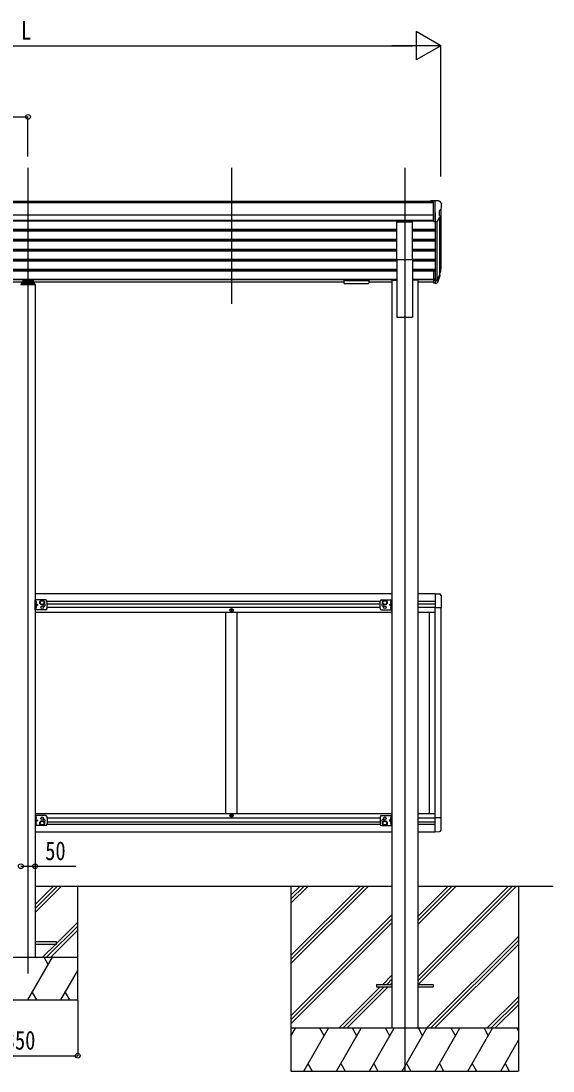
# Model space of a CAD drawing. Units: millimetres, scale not verified. Extents: x -10512 to 10512, y -7425 to 7425.
# Drawn here: x -560 to 1311, y -4346 to -656 of the extents above; entities that cross this region are included whole.
import ezdxf
from ezdxf.enums import TextEntityAlignment as Align

# ---------------------------------------------------------------- set-up
doc = ezdxf.new("R2010")
doc.units = ezdxf.units.MM
doc.header["$LTSCALE"] = 30
for name, color, linetype in [('0-3_YKK_12', 2, 'Continuous'), ('0-4_YKK_13', 4, 'Continuous'), ('0-5_YKK_A1', 4, 'Continuous'), ('0-6_YKK_D', 6, 'Continuous')]:
    doc.layers.add(name, color=color, linetype=linetype)
doc.styles.add('ＭＳ ゴシック', font='')
doc.styles.get('ＭＳ ゴシック').set_extended_font_data('MS Gothic')

msp = doc.modelspace()

# ---------------------------------------------------------------- linework, layer by layer
at = {"layer": '0-3_YKK_12'}
for p, q in [((-535.33, -1171.93), (-535.33, -1649.45)), ((180.67, -1171.93), (180.67, -1649.45)), ((-535.33, -1576.35), (-535.33, -4003.2))]:
    msp.add_line(p, q, dxfattribs=at)
msp.add_lwpolyline([(789.67, -1171.93), (789.67, -4096.34), (789.67, -4346.34)], dxfattribs=at)
at = {"layer": '0-4_YKK_13'}
for p, q in [((890.17, -1288.32), (880.17, -1288.41)), ((880.17, -1289.92), (880.17, -1288.41)), ((890.17, -1360.3), (890.17, -1288.32)), ((908.67, -1288.32), (890.17, -1288.32)), ((896.67, -1361.3), (896.67, -1288.32)), ((908.67, -1288.32), (911, -1288.46)), ((911.76, -1288.89), (915.83, -1294.7)), ((910.67, -1322.83), (910.67, -1339.11)), ((916.14, -1319.5), (910.82, -1322.57)), ((918.67, -1297.69), (918.67, -1298.32)), ((817.17, -1493.77), (817.17, -1361.97)), ((890.17, -1360.3), (896.67, -1360.3)), ((896.67, -1361.3), (901.88, -1360.99)), ((904.29, -1359.49), (913.3, -1343.9)), ((762.17, -1493.77), (817.17, -1493.77)), ((890.17, -1534.71), (890.17, -1576.08)), ((896.67, -1522.04), (896.67, -1576.82)), ((914.97, -1534.85), (911.7, -1541.92)), ((915.58, -1536.23), (911.7, -1544.18)), ((913.26, -1547.51), (912.92, -1551.91)), ((-509.83, -1583.34), (-560.83, -1583.34)), ((-511.33, -1580.34), (-559.33, -1580.34)), ((-557.83, -1575.87), (-557.83, -1580.34)), ((-555.33, -1573.3), (-553.83, -1573.3)), ((-555.33, -1575.82), (-555.33, -1580.34)), ((-555.33, -1575.82), (-553.83, -1575.82)), ((-555.33, -1577.71), (-515.33, -1577.71)), ((-516.83, -1567.39), (-553.83, -1567.39)), ((-553.83, -1567.39), (-553.83, -1575.82)), ((-553.83, -1569.87), (-516.83, -1569.87)), ((-551.23, -1572.31), (-551.23, -1572.79)), ((-547.78, -1574.19), (-547.78, -1574.53)), ((-545.82, -1573.87), (-545.82, -1574.2)), ((-545.33, -1572.96), (-545.33, -1575.64)), ((-544.84, -1573.87), (-544.84, -1574.2)), ((-542.88, -1574.53), (-542.88, -1574.19)), ((-539.43, -1572.31), (-539.43, -1572.79)), ((-531.23, -1572.31), (-531.23, -1572.79)), ((-527.78, -1574.19), (-527.78, -1574.53)), ((-525.82, -1573.87), (-525.82, -1574.2)), ((-525.33, -1572.96), (-525.33, -1575.64)), ((-524.84, -1573.87), (-524.84, -1574.2)), ((-522.88, -1574.53), (-522.88, -1574.19)), ((-519.43, -1572.31), (-519.43, -1572.79)), ((-516.83, -1567.39), (-516.83, -1575.82)), ((-516.83, -1573.3), (-515.33, -1573.3)), ((-516.83, -1575.82), (-515.33, -1575.82)), ((-515.33, -1575.82), (-515.33, -1580.34)), ((-512.83, -1580.34), (-512.83, -1575.87)), ((-509.83, -1581.84), (-509.83, -1583.34)), ((575.67, -1566.62), (575.67, -1577.38)), ((575.67, -1566.82), (575.67, -1568.36)), ((577.67, -1565.96), (660.67, -1565.96)), ((577.67, -1568.14), (660.67, -1568.14)), ((577.67, -1578.05), (660.67, -1578.05)), ((662.67, -1566.62), (662.67, -1577.38)), ((890.17, -1562.18), (896.67, -1562.18)), ((890.17, -1567.05), (896.67, -1567.05)), ((890.17, -1576.08), (896.67, -1576.08)), ((896.67, -1567.07), (901.8, -1567.07)), ((896.67, -1568.88), (901.52, -1568.88)), ((896.67, -1576.82), (901.52, -1576.82)), ((903.1, -1566.4), (910.86, -1550.99)), ((912.31, -1551.35), (904.11, -1567.53)), ((912.92, -1551.91), (904.11, -1575.46)), ((-510.33, -2725.84), (-510.33, -2690.84)), ((-473.33, -2690.84), (-510.33, -2690.84)), ((-507.83, -2725.84), (-507.83, -2690.84)), ((707.47, -2690.84), (744.47, -2690.84)), ((741.97, -2725.84), (741.97, -2690.84)), ((744.47, -2725.84), (744.47, -2690.84)), ((896.67, -2668.84), (911.96, -2669.64)), ((896.67, -2668.84), (896.67, -2718.03)), ((917.17, -2675.13), (917.17, -2718.03)), ((-473.33, -2725.84), (-510.33, -2725.84)), ((-507.81, -2698.19), (-508.41, -2699.34)), ((-507.81, -2700.48), (-508.41, -2699.34)), ((-507.81, -2716.19), (-508.41, -2717.34)), ((-507.81, -2718.48), (-508.41, -2717.34)), ((-507.83, -2694.64), (-507.54, -2694.64)), ((-507.83, -2694.64), (-507.83, -2704.04)), ((-507.54, -2704.04), (-507.83, -2704.04)), ((-507.83, -2708.34), (-500.83, -2708.34)), ((-507.54, -2712.64), (-507.83, -2712.64)), ((-507.83, -2722.04), (-507.83, -2712.64)), ((-507.83, -2722.04), (-507.54, -2722.04)), ((-505.72, -2697.19), (-507.74, -2698.19)), ((-505.72, -2701.49), (-507.74, -2700.48)), ((-505.72, -2715.19), (-507.74, -2716.19)), ((-505.72, -2719.49), (-507.74, -2718.48)), ((-507.54, -2694.64), (-507.54, -2704.04)), ((-507.54, -2722.04), (-507.54, -2712.64)), ((-468.33, -2720.84), (-468.33, -2695.84)), ((182.17, -2727.34), (183.17, -2727.34)), ((702.47, -2720.84), (702.47, -2695.84)), ((707.47, -2725.84), (744.47, -2725.84)), ((741.97, -2708.34), (734.97, -2708.34)), ((739.86, -2697.19), (741.88, -2698.19)), ((739.86, -2701.49), (741.88, -2700.48)), ((739.86, -2715.19), (741.88, -2716.19)), ((739.86, -2719.49), (741.88, -2718.48)), ((741.97, -2694.64), (741.68, -2694.64)), ((741.68, -2694.64), (741.68, -2704.04)), ((741.68, -2704.04), (741.97, -2704.04)), ((741.68, -2712.64), (741.97, -2712.64)), ((741.68, -2722.04), (741.68, -2712.64)), ((741.97, -2722.04), (741.68, -2722.04)), ((741.95, -2698.19), (742.55, -2699.34)), ((741.95, -2700.48), (742.55, -2699.34)), ((741.95, -2716.19), (742.55, -2717.34)), ((741.95, -2718.48), (742.55, -2717.34)), ((741.97, -2694.64), (741.97, -2704.04)), ((741.97, -2722.04), (741.97, -2712.64)), ((917.17, -2718.03), (896.67, -2718.03)), ((-510.33, -3448.84), (-510.33, -3483.84)), ((-473.33, -3448.84), (-510.33, -3448.84)), ((-507.81, -3456.19), (-508.41, -3457.34)), ((-507.81, -3458.48), (-508.41, -3457.34)), ((-507.83, -3448.84), (-507.83, -3483.84)), ((-507.83, -3452.64), (-507.54, -3452.64)), ((-507.83, -3452.64), (-507.83, -3462.04)), ((-507.54, -3462.04), (-507.83, -3462.04)), ((-507.83, -3466.34), (-500.83, -3466.34)), ((-505.72, -3455.19), (-507.74, -3456.19)), ((-505.72, -3459.49), (-507.74, -3458.48)), ((-507.54, -3452.64), (-507.54, -3462.04)), ((-468.33, -3453.84), (-468.33, -3478.84)), ((182.17, -3447.34), (183.17, -3447.34)), ((702.47, -3453.84), (702.47, -3478.84)), ((707.47, -3448.84), (744.47, -3448.84)), ((741.97, -3466.34), (734.97, -3466.34)), ((739.86, -3455.19), (741.88, -3456.19)), ((739.86, -3459.49), (741.88, -3458.48)), ((741.97, -3452.64), (741.68, -3452.64)), ((741.68, -3452.64), (741.68, -3462.04)), ((741.68, -3462.04), (741.97, -3462.04)), ((741.95, -3456.19), (742.55, -3457.34)), ((741.95, -3458.48), (742.55, -3457.34)), ((741.97, -3448.84), (741.97, -3483.84)), ((741.97, -3452.64), (741.97, -3462.04)), ((744.47, -3448.84), (744.47, -3483.84)), ((917.17, -3456.65), (896.67, -3456.65)), ((896.67, -3505.84), (896.67, -3456.65)), ((917.17, -3499.54), (917.17, -3456.65)), ((-473.33, -3483.84), (-510.33, -3483.84)), ((-507.81, -3474.19), (-508.41, -3475.34)), ((-507.81, -3476.48), (-508.41, -3475.34)), ((-507.54, -3470.64), (-507.83, -3470.64)), ((-507.83, -3480.04), (-507.83, -3470.64)), ((-507.83, -3480.04), (-507.54, -3480.04)), ((-505.72, -3473.19), (-507.74, -3474.19)), ((-505.72, -3477.49), (-507.74, -3476.48)), ((-507.54, -3480.04), (-507.54, -3470.64)), ((707.47, -3483.84), (744.47, -3483.84)), ((739.86, -3473.19), (741.88, -3474.19)), ((739.86, -3477.49), (741.88, -3476.48)), ((741.68, -3470.64), (741.97, -3470.64)), ((741.68, -3480.04), (741.68, -3470.64)), ((741.97, -3480.04), (741.68, -3480.04)), ((741.95, -3474.19), (742.55, -3475.34)), ((741.95, -3476.48), (742.55, -3475.34)), ((741.97, -3480.04), (741.97, -3470.64)), ((896.67, -3505.84), (911.96, -3505.04)), ((-510.33, -3900.34), (-435.33, -3900.34)), ((689.67, -4041.84), (689.67, -4050.84)), ((689.67, -4041.84), (744.47, -4041.84)), ((689.67, -4050.84), (744.47, -4050.84)), ((834.87, -4041.84), (889.67, -4041.84)), ((834.87, -4050.84), (889.67, -4050.84)), ((889.67, -4041.84), (889.67, -4050.84))]:
    msp.add_line(p, q, dxfattribs=at)
for points in [[(762.17, -1493.77), (762.17, -1361.97), (817.17, -1361.97)], [(-546.8, -1574.43), (-546.61, -1574.45), (-546.53, -1574.46), (-546.43, -1574.46), (-546.26, -1574.45), (-546.11, -1574.42), (-545.99, -1574.38), (-545.89, -1574.33), (-545.84, -1574.27)], [(-544.82, -1574.27), (-544.77, -1574.33), (-544.67, -1574.38), (-544.55, -1574.42), (-544.4, -1574.45), (-544.24, -1574.46), (-544.13, -1574.46), (-544.05, -1574.45), (-543.86, -1574.43)], [(-526.8, -1574.43), (-526.61, -1574.45), (-526.53, -1574.46), (-526.43, -1574.46), (-526.26, -1574.45), (-526.11, -1574.42), (-525.99, -1574.38), (-525.89, -1574.33), (-525.84, -1574.27)], [(-524.82, -1574.27), (-524.77, -1574.33), (-524.67, -1574.38), (-524.55, -1574.42), (-524.4, -1574.45), (-524.24, -1574.46), (-524.13, -1574.46), (-524.05, -1574.45), (-523.86, -1574.43)], [(575.67, -1566.62), (575.71, -1566.43), (575.79, -1566.29), (575.89, -1566.2), (575.99, -1566.14), (576.11, -1566.09), (576.4, -1566.03), (576.89, -1565.98), (577.44, -1565.96), (577.67, -1565.96)], [(575.67, -1577.38), (575.71, -1577.58), (575.79, -1577.72), (575.89, -1577.81), (575.99, -1577.87), (576.11, -1577.92), (576.4, -1577.98), (576.89, -1578.02), (577.44, -1578.05), (577.67, -1578.05)], [(660.67, -1565.96), (661.02, -1565.96), (661.55, -1565.99), (662, -1566.04), (662.31, -1566.12), (662.48, -1566.22), (662.59, -1566.35), (662.66, -1566.53), (662.67, -1566.62)], [(660.67, -1578.05), (661.02, -1578.04), (661.55, -1578.02), (662, -1577.97), (662.31, -1577.89), (662.48, -1577.79), (662.59, -1577.65), (662.66, -1577.47), (662.67, -1577.38)], [(-507.23, -2712.91), (-500.83, -2708.34), (-507.23, -2703.76)], [(179.17, -2726.34), (178.17, -2726.34), (178.17, -2727.34), (179.17, -2727.34)], [(181.17, -2725.34), (181.17, -2724.34), (180.17, -2724.34), (180.17, -2725.34)], [(180.17, -2728.34), (180.17, -2729.34), (181.17, -2729.34), (181.17, -2728.34)], [(183.17, -2727.34), (183.17, -2726.34), (182.17, -2726.34)], [(741.37, -2712.91), (734.97, -2708.34), (741.37, -2703.76)], [(-507.23, -3461.77), (-500.83, -3466.34), (-507.23, -3470.91)], [(179.17, -3448.34), (178.17, -3448.34), (178.17, -3447.34), (179.17, -3447.34)], [(180.17, -3446.34), (180.17, -3445.34), (181.17, -3445.34), (181.17, -3446.34)], [(181.17, -3449.34), (181.17, -3450.34), (180.17, -3450.34), (180.17, -3449.34)], [(183.17, -3447.34), (183.17, -3448.34), (182.17, -3448.34)], [(741.37, -3461.77), (734.97, -3466.34), (741.37, -3470.91)], [(-435.33, -3900.34), (-435.33, -3892.34), (-510.33, -3892.34)]]:
    msp.add_lwpolyline(points, dxfattribs=at)
for points in [[(-485.33, -2692.33), (-491.83, -2696.09), (-491.83, -2703.59), (-485.33, -2707.34), (-478.83, -2703.59), (-478.83, -2696.09)], [(719.47, -2692.33), (725.97, -2696.09), (725.97, -2703.59), (719.47, -2707.34), (712.97, -2703.59), (712.97, -2696.09)], [(-485.33, -3482.34), (-491.83, -3478.59), (-491.83, -3471.09), (-485.33, -3467.33), (-478.83, -3471.09), (-478.83, -3478.59)], [(719.47, -3482.34), (725.97, -3478.59), (725.97, -3471.09), (719.47, -3467.33), (712.97, -3471.09), (712.97, -3478.59)]]:
    msp.add_lwpolyline(points, close=True, dxfattribs=at)
for centre, radius in [((-485.33, -2699.84), 8.5), ((-485.33, -2699.84), 7.5), ((-485.33, -2699.84), 6.5), ((719.47, -2699.84), 8.5), ((719.47, -2699.84), 7.5), ((719.47, -2699.84), 6.5), ((-485.33, -2716.84), 4.25), ((180.67, -2726.84), 5.9), ((719.47, -2716.84), 4.25), ((-485.33, -3474.84), 8.5), ((-485.33, -3474.84), 7.5), ((-485.33, -3474.84), 6.5), ((-485.33, -3457.84), 4.25), ((180.67, -3447.84), 5.9), ((719.47, -3474.84), 8.5), ((719.47, -3474.84), 7.5), ((719.47, -3474.84), 6.5), ((719.47, -3457.84), 4.25)]:
    msp.add_circle(centre, radius, dxfattribs=at)
for centre, radius, start, end in [((910.94, -1289.46), 1, 35, 86.5), ((910.97, -1322.83), 0.3, 120, 180), ((915.67, -1297.69), 3, 0, 87), ((911.77, -1315.13), 6.18, 315.00103, 354.2965), ((716.67, -1298.32), 202, 355.05096, 0), ((901.7, -1357.99), 3, 273.5, 330), ((910.97, -1339.11), 0.3, 180, 265.2833), ((910.7, -1342.4), 3, 330, 85.2833), ((886.08, -1525.36), 30.41, 341.80266, 352.8448), ((887.49, -1527.12), 29.53, 342.01856, 353.49194), ((-559.33, -1581.84), 1.5, 90, 180), ((-511.33, -1581.84), 1.5, 0, 90), ((-473.33, -2695.84), 5, 0, 90), ((707.47, -2695.84), 5, 90, 180), ((911.67, -2675.13), 5.5, 0, 87), ((-511.43, -2699.34), 6.1, 309.60193, 50.39807), ((-511.43, -2717.34), 6.1, 309.60193, 50.39807), ((-478.33, -2708.34), 4.25, 173.70569, 85.23923), ((-473.33, -2720.84), 5, 270, 0), ((179.17, -2725.34), 1, 270, 0), ((179.17, -2728.34), 1, 0, 90), ((182.17, -2725.34), 1, 180, 270), ((182.17, -2728.34), 1, 90, 180), ((707.47, -2720.84), 5, 180, 270), ((712.47, -2708.34), 4.25, 94.76077, 6.29431), ((745.57, -2699.34), 6.1, 129.60193, 230.39807), ((745.57, -2717.34), 6.1, 129.60193, 230.39807), ((-511.43, -3457.34), 6.1, 309.60193, 50.39807), ((-478.33, -3466.34), 4.25, 274.76077, 186.29431), ((-473.33, -3453.84), 5, 0, 90), ((179.17, -3446.34), 1, 270, 0), ((179.17, -3449.34), 1, 0, 90), ((182.17, -3446.34), 1, 180, 270), ((182.17, -3449.34), 1, 90, 180), ((707.47, -3453.84), 5, 90, 180), ((712.47, -3466.34), 4.25, 353.70569, 265.23923), ((745.57, -3457.34), 6.1, 129.60193, 230.39807), ((-511.43, -3475.34), 6.1, 309.60193, 50.39807), ((-473.33, -3478.84), 5, 270, 0), ((707.47, -3478.84), 5, 180, 270), ((745.57, -3475.34), 6.1, 129.60193, 230.39807), ((911.67, -3499.54), 5.5, 273, 0)]:
    msp.add_arc(centre, radius, start, end, dxfattribs=at)
for centre, major_axis, ratio, start_param, end_param in [((826.75, -1527.45), (88.05, 0), 0.90356, 5.9828017, 6.0168888), ((911.96, -1547.51), (-1.3, 0), 0.90356, 2.9359903, 4.9130961), ((826.04, -1531.32), (89.07, 0), 0.90356, 6.0316505, 6.077583), ((828.81, -1520.87), (-87.93, 4.42), 0.541684, 3.060334, 3.2172517), ((828.02, -1527.55), (89.06, 1.43), 0.57596, 6.1985533, 6.3701348), ((-555.33, -1575.87), (0, 2.57), 0.97237, 6.2831853, 7.8539816), ((-545.33, -1572.31), (5.9, 0), 0.342073, 0, 3.1415927), ((-545.33, -1567.02), (8.02, 0), 0.939674, 4.4018361, 4.5279947), ((-545.33, -1567.36), (8.02, 0), 0.939674, 4.4018361, 4.5279947), ((-545.33, -1566.35), (8.02, 0), 0.939674, 4.6512338, 4.7735441), ((-545.33, -1567.02), (-8.02, 0), 0.939674, 1.7551906, 1.8813492), ((-545.33, -1567.36), (-8.02, 0), 0.939674, 1.7551906, 1.8813492), ((-525.33, -1572.31), (5.9, 0), 0.342073, 0, 3.1415927), ((-525.33, -1567.02), (8.02, 0), 0.939674, 4.4018361, 4.5279947), ((-525.33, -1567.36), (8.02, 0), 0.939674, 4.4018361, 4.5279947), ((-525.33, -1566.35), (8.02, 0), 0.939674, 4.6512338, 4.7735441), ((-525.33, -1567.02), (-8.02, 0), 0.939674, 1.7551906, 1.8813492), ((-525.33, -1567.36), (-8.02, 0), 0.939674, 1.7551906, 1.8813492), ((-515.33, -1575.87), (0, 2.57), 0.97237, 4.712389, 6.2831853), ((577.67, -1568.36), (2, 0), 0.109601, 1.5707963, 3.1415927), ((660.67, -1568.36), (2, 0), 0.109601, 0, 1.5707963), ((901.52, -1566.17), (3, 0), 0.90356, 4.712389, 5.7595865), ((901.52, -1574.11), (-3, 0), 0.90356, 1.5707963, 2.6179939), ((901.8, -1565.72), (1.5, 0), 0.90356, 4.712389, 5.7595865)]:
    msp.add_ellipse(centre, major_axis=major_axis, ratio=ratio, start_param=start_param, end_param=end_param, dxfattribs=at)
for centre in [(-545.33, -1572.79), (-525.33, -1572.79)]:
    msp.add_ellipse(centre, major_axis=(5.9, 0), ratio=0.342073, dxfattribs=at)
at = {"layer": '0-5_YKK_A1'}
for p, q in [((890.17, -1289.92), (-1960.83, -1289.92)), ((890.17, -1295.14), (-1960.83, -1295.14)), ((916.67, -1318.9), (916.67, -1521.68)), ((890.17, -1338.67), (-1960.83, -1338.67)), ((890.17, -1356.52), (-1960.83, -1356.52)), ((890.17, -1359.77), (-1960.83, -1359.77)), ((896.67, -1329.42), (896.67, -1522.04)), ((902.67, -1360.83), (902.68, -1566.82)), ((911.7, -1346.67), (911.7, -1548.39)), ((762.17, -1388.62), (-1832.83, -1388.62)), ((762.17, -1390.12), (-1832.83, -1390.12)), ((762.17, -1394.44), (-1832.83, -1394.44)), ((896.67, -1388.62), (817.17, -1388.62)), ((896.67, -1390.12), (817.17, -1390.12)), ((896.67, -1394.44), (817.17, -1394.44)), ((762.17, -1423.71), (-1832.83, -1423.71)), ((762.17, -1425.21), (-1832.83, -1425.21)), ((762.17, -1429.53), (-1832.83, -1429.53)), ((896.67, -1423.71), (817.17, -1423.71)), ((896.67, -1425.21), (817.17, -1425.21)), ((896.67, -1429.53), (817.17, -1429.53)), ((762.17, -1458.76), (-1832.83, -1458.76)), ((762.17, -1460.26), (-1832.83, -1460.26)), ((762.17, -1464.57), (-1832.83, -1464.57)), ((896.67, -1458.76), (817.17, -1458.76)), ((896.67, -1460.26), (817.17, -1460.26)), ((896.67, -1464.57), (817.17, -1464.57)), ((762.17, -1493.82), (-1832.83, -1493.82)), ((762.17, -1495.31), (-1832.83, -1495.31)), ((762.17, -1499.63), (-1832.83, -1499.63)), ((817.17, -1493.77), (817.17, -1696.34)), ((896.67, -1493.82), (817.17, -1493.82)), ((896.67, -1495.31), (817.17, -1495.31)), ((896.67, -1499.63), (817.17, -1499.63)), ((762.17, -1528.9), (-1832.83, -1528.9)), ((762.17, -1530.4), (-1832.83, -1530.4)), ((762.17, -1534.71), (-1832.83, -1534.71)), ((896.67, -1528.9), (817.17, -1528.9)), ((896.67, -1530.4), (817.17, -1530.4)), ((896.67, -1534.71), (817.17, -1534.71)), ((762.17, -1564.75), (-1832.83, -1564.75)), ((762.17, -1566.14), (-1832.83, -1566.14)), ((575.67, -1573.83), (-1646.33, -1573.83)), ((-510.33, -1583.34), (-510.33, -3946.34)), ((744.47, -1573.83), (662.67, -1573.83)), ((744.47, -1567.34), (762.17, -1567.34)), ((744.47, -1567.34), (744.47, -4196.34)), ((890.17, -1564.75), (817.17, -1564.75)), ((890.17, -1566.14), (817.17, -1566.14)), ((834.87, -1567.34), (817.17, -1567.34)), ((834.87, -1567.34), (834.87, -4196.34)), ((890.17, -1573.83), (834.87, -1573.83)), ((744.47, -2669.34), (-510.33, -2669.34)), ((896.67, -2669.34), (834.87, -2669.34)), ((-468.36, -2695.34), (702.49, -2695.34)), ((-468.33, -2704.34), (702.47, -2704.34)), ((702.47, -2717.84), (-468.33, -2717.84)), ((834.87, -2695.34), (896.67, -2695.34)), ((834.87, -2704.34), (896.67, -2704.34)), ((896.67, -2717.84), (834.87, -2717.84)), ((896.67, -3456.65), (896.67, -2717.84)), ((916.67, -2718.03), (916.67, -3456.64)), ((-510.33, -2733.34), (744.47, -2733.34)), ((160.67, -3441.34), (160.67, -2733.34)), ((200.67, -3441.34), (200.67, -2733.34)), ((834.87, -2733.34), (896.67, -2733.34)), ((876.67, -3441.34), (876.67, -2733.34)), ((-510.33, -3441.34), (744.47, -3441.34)), ((-468.33, -3456.84), (702.47, -3456.84)), ((834.87, -3441.34), (896.67, -3441.34)), ((834.87, -3456.84), (896.67, -3456.84)), ((-510.33, -3505.34), (744.47, -3505.34)), ((-468.36, -3479.34), (702.49, -3479.34)), ((-468.33, -3470.34), (702.47, -3470.34)), ((834.87, -3470.34), (896.67, -3470.34)), ((834.87, -3479.34), (896.67, -3479.34)), ((834.87, -3505.34), (896.67, -3505.34)), ((-510.33, -3696.34), (744.47, -3696.34)), ((-510.33, -3789.1), (-417.57, -3696.34)), ((-510.33, -3774.96), (-431.71, -3696.34)), ((-510.33, -3760.82), (-445.85, -3696.34)), ((-360.33, -4096.34), (-360.33, -3696.34)), ((389.47, -3696.34), (389.47, -4346.34)), ((389.47, -3940.51), (633.65, -3696.34)), ((389.47, -3954.66), (647.79, -3696.34)), ((389.47, -3968.8), (661.93, -3696.34)), ((389.47, -3756.67), (449.8, -3696.34)), ((389.47, -3742.53), (435.66, -3696.34)), ((389.47, -3728.38), (421.52, -3696.34)), ((834.87, -3696.34), (1310.71, -3696.34)), ((834.87, -4043.9), (1182.43, -3696.34)), ((834.87, -4015.61), (1154.15, -3696.34)), ((834.87, -4029.76), (1168.29, -3696.34)), ((834.87, -3831.77), (970.3, -3696.34)), ((834.87, -3803.48), (942.02, -3696.34)), ((834.87, -3817.62), (956.16, -3696.34)), ((1189.47, -3696.34), (1189.47, -4346.34)), ((389.47, -4152.65), (744.47, -3797.65)), ((-469.58, -3946.34), (-360.33, -3837.09)), ((-435.33, -3897.95), (-360.33, -3822.95)), ((389.47, -4166.79), (744.47, -3811.79)), ((389.47, -4180.93), (744.47, -3825.93)), ((-455.43, -3946.34), (-360.33, -3851.23)), ((866.28, -4196.34), (1189.47, -3873.15)), ((-483.72, -3946.34), (-437.72, -3900.34)), ((880.42, -4196.34), (1189.47, -3887.29)), ((894.56, -4196.34), (1189.47, -3901.43)), ((-710.33, -3946.34), (-360.33, -3946.34)), ((-535.33, -4096.34), (-448.72, -3946.34)), ((-463.72, -3972.32), (-478.73, -3946.34)), ((-419.86, -4096.34), (-360.33, -3993.24)), ((712.41, -4041.84), (744.47, -4009.78)), ((557.91, -4196.34), (703.41, -4050.84)), ((572.05, -4196.34), (717.55, -4050.84)), ((586.2, -4196.34), (731.7, -4050.84)), ((726.55, -4041.84), (744.47, -4023.92)), ((740.7, -4041.84), (744.47, -4038.06)), ((-710.33, -4096.34), (-360.33, -4096.34)), ((-520.33, -4070.36), (-505.33, -4096.34)), ((-404.86, -4070.36), (-389.86, -4096.34)), ((1078.41, -4196.34), (1189.47, -4085.28)), ((1092.55, -4196.34), (1189.47, -4099.42)), ((1106.7, -4196.34), (1189.47, -4113.56)), ((1189.47, -4196.34), (389.47, -4196.34)), ((389.47, -4223.84), (405.35, -4196.34)), ((434.22, -4346.34), (520.82, -4196.34)), ((505.82, -4222.32), (490.82, -4196.34)), ((549.69, -4346.34), (636.29, -4196.34)), ((621.29, -4222.32), (606.29, -4196.34)), ((665.16, -4346.34), (751.76, -4196.34)), ((736.76, -4222.32), (721.76, -4196.34)), ((780.63, -4346.34), (867.23, -4196.34)), ((852.23, -4222.32), (837.23, -4196.34)), ((896.1, -4346.34), (982.7, -4196.34)), ((967.7, -4222.32), (952.7, -4196.34)), ((1011.57, -4346.34), (1098.17, -4196.34)), ((1068.17, -4196.34), (1083.17, -4222.32)), ((1183.64, -4196.34), (1189.47, -4206.44)), ((1127.04, -4346.34), (1189.47, -4238.2)), ((389.47, -4346.34), (1189.47, -4346.34)), ((449.21, -4320.36), (464.21, -4346.34)), ((564.69, -4320.36), (579.68, -4346.34)), ((680.16, -4320.36), (695.16, -4346.34)), ((795.63, -4320.36), (810.63, -4346.34)), ((911.1, -4320.36), (926.09, -4346.34)), ((1026.57, -4320.36), (1041.56, -4346.34)), ((1142.04, -4320.36), (1157.03, -4346.34))]:
    msp.add_line(p, q, dxfattribs=at)
msp.add_lwpolyline([(762.17, -1493.77), (762.17, -1696.34), (817.17, -1696.34)], dxfattribs=at)
at = {"layer": '0-6_YKK_D'}
for p, q in [((916.67, -742.94), (830.07, -692.94)), ((830.07, -692.94), (830.07, -792.94)), ((-1887.33, -742.94), (816.67, -742.94)), ((916.67, -742.94), (743.46, -742.94)), ((916.67, -742.94), (830.07, -792.94)), ((916.67, -1202.52), (916.67, -741.94)), ((-1251.33, -992.94), (-535.33, -992.94)), ((-535.33, -1131.91), (-535.33, -991.94)), ((-510.33, -3575.31), (-510.33, -3627.63)), ((-360.33, -4097.34), (-360.33, -4293.61)), ((-710.33, -4292.61), (-360.33, -4292.61))]:
    msp.add_line(p, q, dxfattribs=at)
msp.add_lwpolyline([(-560.33, -3626.63), (-510.33, -3626.63), (-367.4, -3626.63)], dxfattribs=at)
for centre in [(-535.33, -992.94), (-560.33, -3626.63), (-510.33, -3626.63), (-360.33, -4292.61)]:
    msp.add_circle(centre, 8.5, dxfattribs=at)

# ---------------------------------------------------------------- texts
at = {"layer": '0-6_YKK_D', "style": 'ＭＳ ゴシック', "width": 0.8}
for s, p in [('L', (-559.33, -741.64)), ('50', (-474.66, -3624.96)), ('350', (-616.93, -4290.94))]:
    msp.add_text(s, height=65.98, dxfattribs=at).set_placement(p, align=Align.BOTTOM_LEFT)

doc.saveas('drawing.dxf')
